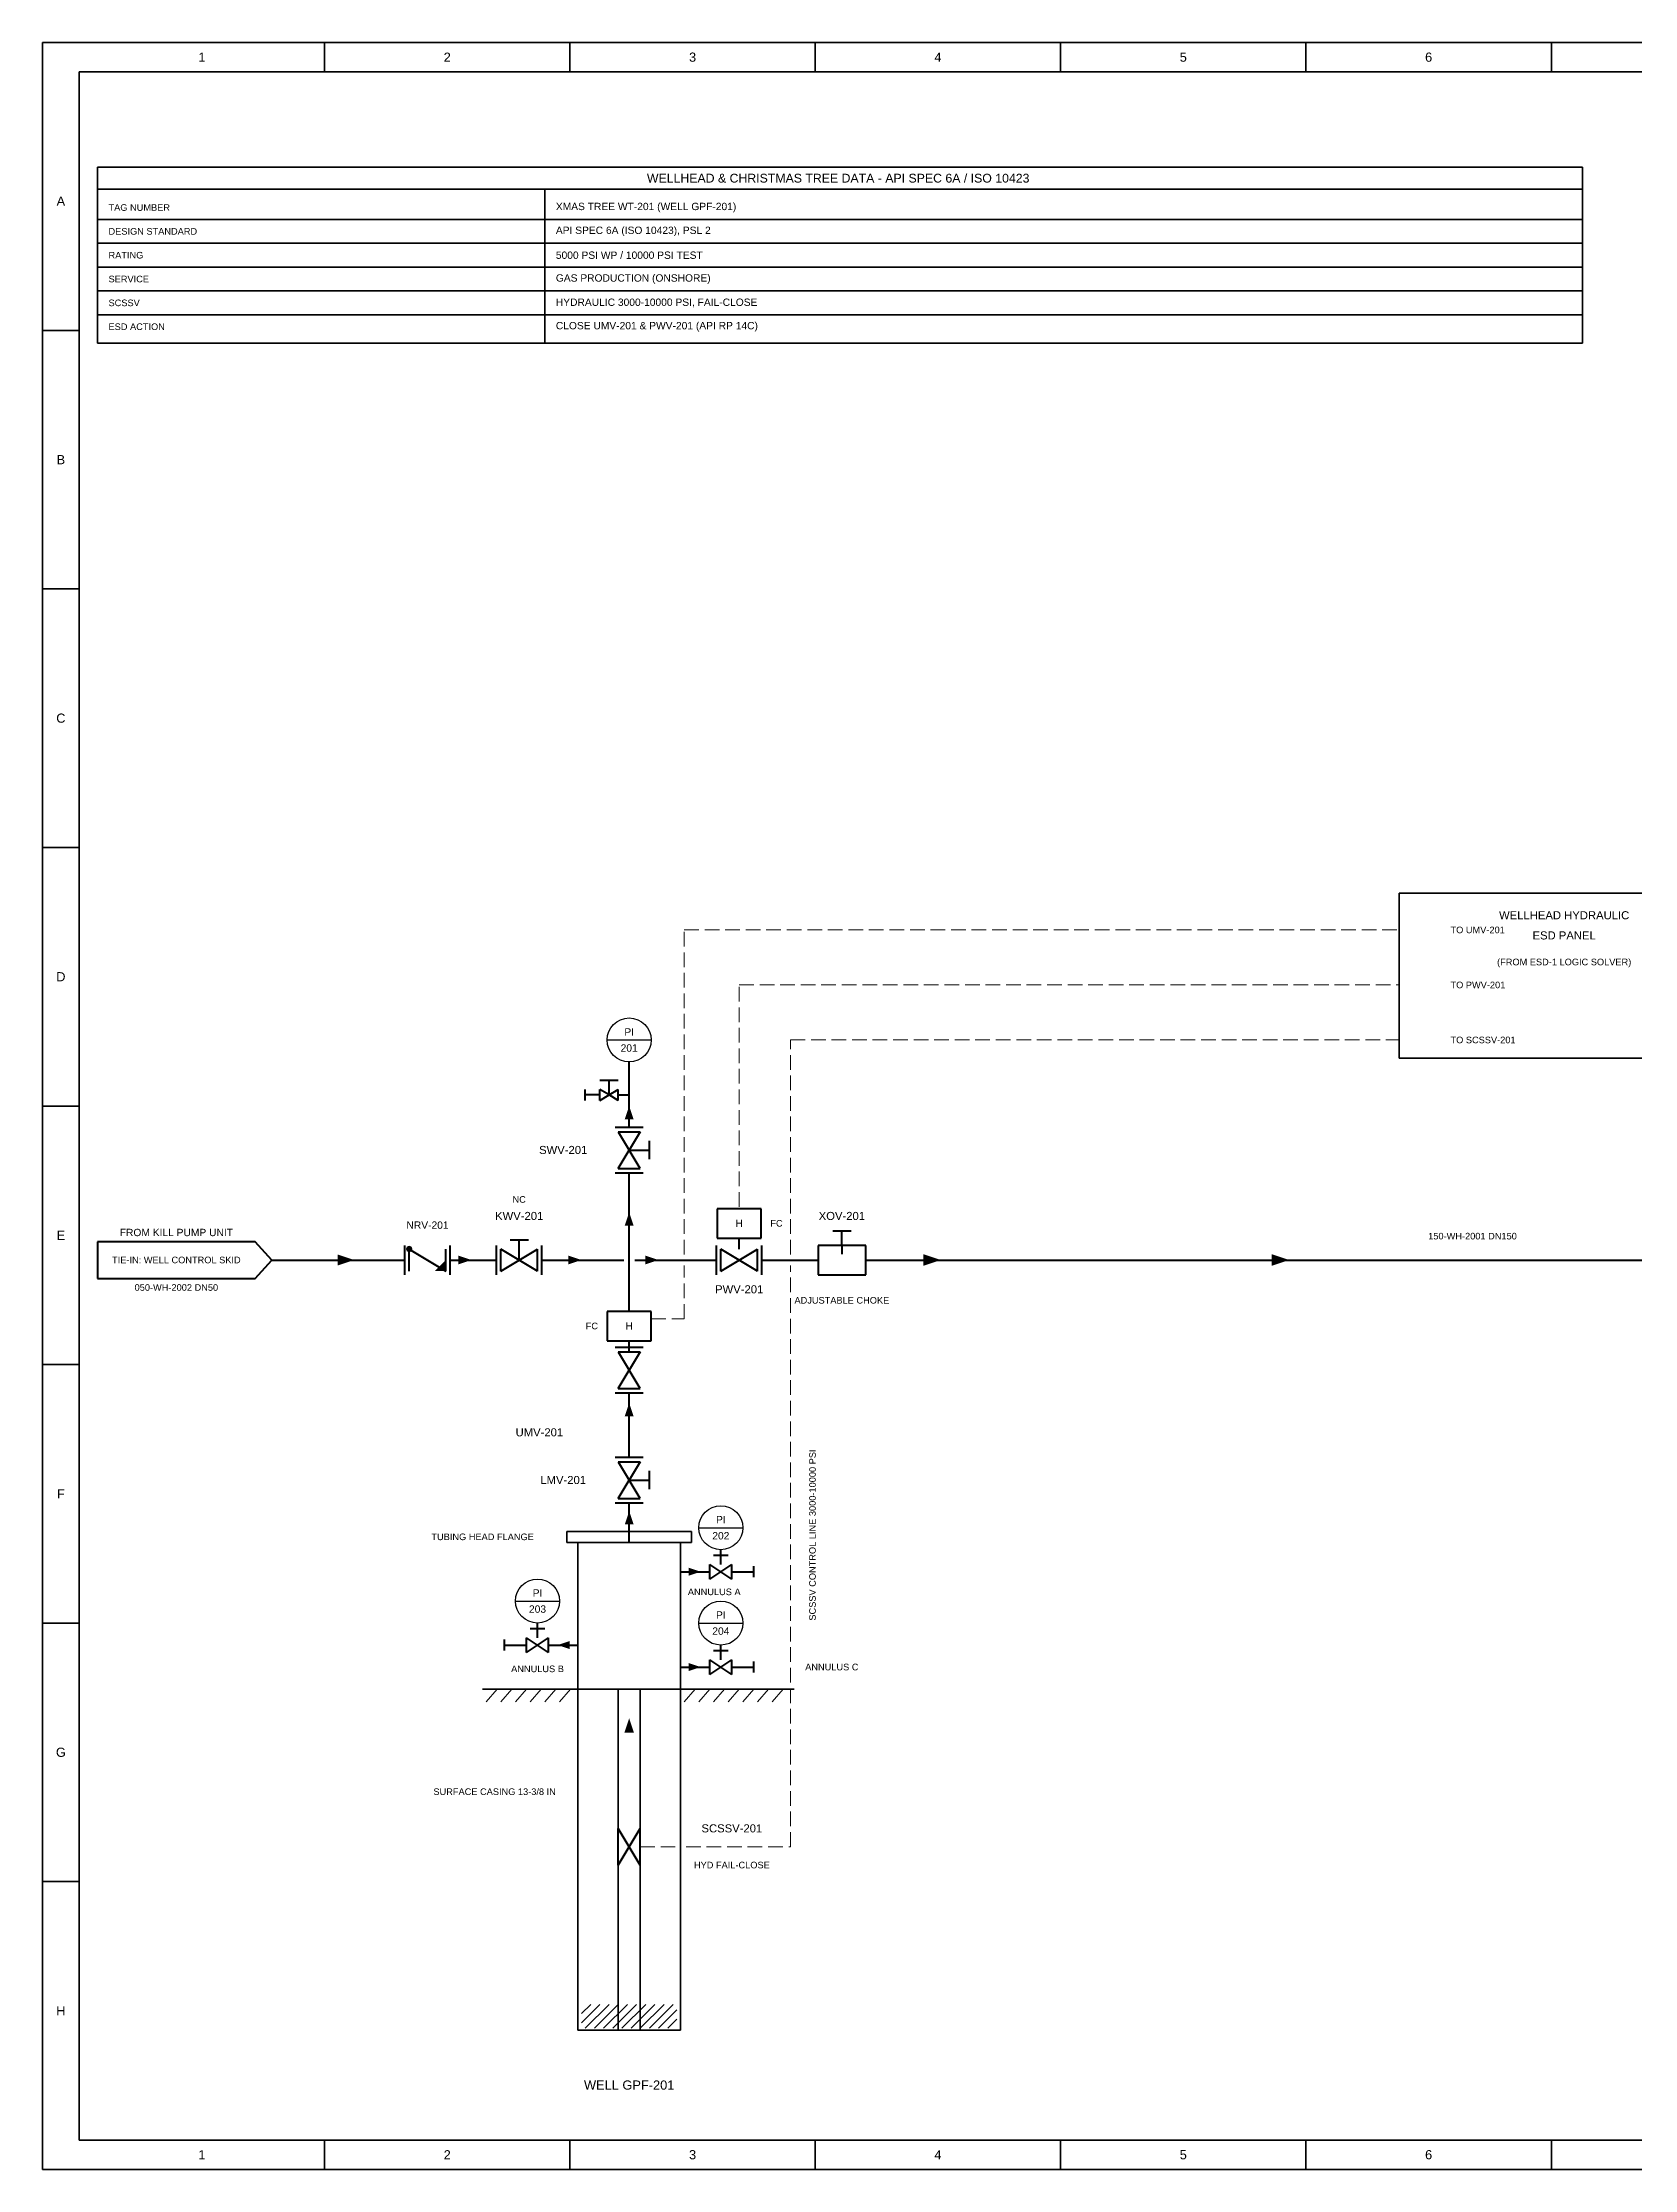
# Model space of a CAD drawing. Header units: millimetres. Extents: x 10 to 831, y 7 to 587.
# Drawn here: x 10 to 444, y 7 to 587 of the extents above; entities that cross this region are included whole.
import ezdxf

# ---------------------------------------------------------------- set-up
doc = ezdxf.new("R2010")
doc.units = ezdxf.units.MM
for name, color, linetype, lineweight in [('REF-EQUIP', 7, 'Continuous', 35), ('REF-FRAME', 7, 'Continuous', 35), ('REF-HATCH', 7, 'Continuous', 13), ('REF-PROC', 7, 'Continuous', 50), ('REF-SIG', 7, 'Continuous', 13), ('REF-SYM', 7, 'Continuous', 25), ('REF-TEXT', 7, 'Continuous', 18)]:
    doc.layers.add(name, color=color, linetype=linetype, lineweight=lineweight)
doc.styles.add('ARIAL', font='arial.ttf')

msp = doc.modelspace()

# ---------------------------------------------------------------- linework, layer by layer
at = {"layer": 'REF-EQUIP'}
for p, q in [((25, 553), (25, 505)), ((430, 553), (25, 553)), ((430, 505), (430, 553)), ((25, 547), (430, 547)), ((147, 505), (147, 547)), ((25, 538.75), (430, 538.75)), ((25, 532.25), (430, 532.25)), ((25, 525.75), (430, 525.75)), ((25, 519.25), (430, 519.25)), ((25, 512.75), (430, 512.75)), ((25, 505), (430, 505)), ((380, 355), (380, 310)), ((470, 355), (380, 355)), ((380, 310), (470, 310)), ((153, 178), (153, 181)), ((153, 181), (187, 181)), ((187, 178), (187, 181)), ((153, 178), (187, 178)), ((156, 178), (156, 138)), ((184, 178), (156, 178)), ((184, 138), (184, 178)), ((156, 45), (156, 138)), ((156, 138), (184, 138)), ((167, 100), (167, 138)), ((173, 100), (173, 138)), ((184, 45), (184, 138)), ((167, 45), (167, 90)), ((173, 45), (173, 90)), ((156, 45), (184, 45))]:
    msp.add_line(p, q, dxfattribs=at)
at = {"layer": 'REF-FRAME'}
for p, q in [((10, 587), (10, 7)), ((831, 587), (10, 587)), ((86.917, 579), (86.917, 587)), ((153.833, 579), (153.833, 587)), ((220.75, 579), (220.75, 587)), ((287.667, 579), (287.667, 587)), ((354.583, 579), (354.583, 587)), ((421.5, 579), (421.5, 587)), ((20, 579), (20, 15)), ((823, 579), (20, 579)), ((10, 508.5), (20, 508.5)), ((10, 438), (20, 438)), ((10, 367.5), (20, 367.5)), ((10, 297), (20, 297)), ((10, 226.5), (20, 226.5)), ((10, 156), (20, 156)), ((130, 138), (156, 138)), ((184, 138), (215, 138)), ((10, 85.5), (20, 85.5)), ((20, 15), (823, 15)), ((86.917, 7), (86.917, 15)), ((153.833, 7), (153.833, 15)), ((220.75, 7), (220.75, 15)), ((287.667, 7), (287.667, 15)), ((354.583, 7), (354.583, 15)), ((421.5, 7), (421.5, 15)), ((10, 7), (831, 7))]:
    msp.add_line(p, q, dxfattribs=at)
at = {"layer": 'REF-HATCH'}
for p, q in [((134, 138), (131, 134.5)), ((138, 138), (135, 134.5)), ((142, 138), (139, 134.5)), ((146, 138), (143, 134.5)), ((150, 138), (147, 134.5)), ((154, 138), (151, 134.5)), ((188, 138), (185, 134.5)), ((192, 138), (189, 134.5)), ((196, 138), (193, 134.5)), ((200, 138), (197, 134.5)), ((204, 138), (201, 134.5)), ((208, 138), (205, 134.5)), ((212, 138), (209, 134.5)), ((157, 47), (162, 52)), ((157, 49.5), (159.5, 52)), ((158, 45.5), (164.5, 52)), ((160.5, 45.5), (167, 52)), ((163, 45.5), (169.5, 52)), ((165.5, 45.5), (172, 52)), ((168, 45.5), (174.5, 52)), ((170.5, 45.5), (177, 52)), ((173, 45.5), (179.5, 52)), ((175.5, 45.5), (182, 52)), ((178, 45.5), (183, 50.5)), ((180.5, 45.5), (183, 48))]:
    msp.add_line(p, q, dxfattribs=at)
at = {"layer": 'REF-PROC'}
for p, q in [((170, 305), (170, 309)), ((162, 304), (167, 304)), ((164.5, 300), (164.5, 304)), ((170, 291.2), (170, 305)), ((158, 298.5), (158, 301.5)), ((162, 300), (158, 300)), ((162, 298.5), (162, 301.5)), ((164.5, 300), (162, 301.5)), ((162, 298.5), (164.5, 300)), ((164.5, 300), (167, 301.5)), ((167, 298.5), (164.5, 300)), ((167, 298.5), (167, 301.5)), ((167, 300), (170, 300)), ((166.2, 291.2), (173.8, 291.2)), ((167, 290), (170, 285)), ((167, 290), (173, 290)), ((173, 290), (170, 285)), ((167, 280), (170, 285)), ((170, 285), (175.5, 285)), ((173, 280), (170, 285)), ((175.5, 282.5), (175.5, 287.5)), ((166.2, 278.8), (173.8, 278.8)), ((167, 280), (173, 280)), ((170, 241), (170, 278.8)), ((194, 269), (194, 261)), ((206, 269), (194, 269)), ((206, 261), (206, 269)), ((194, 261), (206, 261)), ((200, 258), (200, 261)), ((225.5, 263), (230.5, 263)), ((228, 259), (228, 263)), ((25, 260), (25, 250)), ((68, 260), (25, 260)), ((72.5, 255), (68, 260)), ((108.8, 251), (108.8, 259)), ((110, 252), (110, 258)), ((110, 258), (120, 252)), ((120, 252), (120, 258)), ((121.2, 251), (121.2, 259)), ((133.8, 251), (133.8, 259)), ((135, 252), (135, 258)), ((140, 255), (135, 258)), ((137.5, 260.5), (142.5, 260.5)), ((140, 255), (140, 260.5)), ((140, 255), (145, 258)), ((145, 252), (145, 258)), ((146.2, 251), (146.2, 259)), ((193.8, 251), (193.8, 259)), ((195, 252), (195, 258)), ((200, 255), (195, 258)), ((200, 255), (205, 258)), ((205, 252), (205, 258)), ((206.2, 251), (206.2, 259)), ((221.5, 259), (221.5, 251)), ((234.5, 259), (221.5, 259)), ((228, 259), (228, 256.6)), ((234.5, 251), (234.5, 259)), ((25, 250), (68, 250)), ((68, 250), (72.5, 255)), ((72.5, 255), (108.8, 255)), ((121.2, 255), (133.8, 255)), ((135, 252), (140, 255)), ((145, 252), (140, 255)), ((146.2, 255), (168.5, 255)), ((171.5, 255), (193.8, 255)), ((195, 252), (200, 255)), ((205, 252), (200, 255)), ((206.2, 255), (221.5, 255)), ((221.5, 251), (234.5, 251)), ((234.5, 255), (585, 255)), ((164, 241), (164, 233)), ((176, 241), (164, 241)), ((176, 233), (176, 241)), ((164, 233), (176, 233)), ((170, 230), (170, 233)), ((170, 231.2), (170, 233)), ((166.2, 231.2), (173.8, 231.2)), ((167, 230), (170, 225)), ((167, 230), (173, 230)), ((173, 230), (170, 225)), ((167, 220), (170, 225)), ((173, 220), (170, 225)), ((166.2, 218.8), (173.8, 218.8)), ((167, 220), (173, 220)), ((170, 201.2), (170, 218.8)), ((166.2, 201.2), (173.8, 201.2)), ((167, 200), (170, 195)), ((167, 200), (173, 200)), ((173, 200), (170, 195)), ((175.5, 192.5), (175.5, 197.5)), ((167, 190), (170, 195)), ((170, 195), (175.5, 195)), ((173, 190), (170, 195)), ((166.2, 188.8), (173.8, 188.8)), ((167, 190), (173, 190)), ((170, 178), (170, 188.8)), ((193, 174.5), (197, 174.5)), ((195, 174.5), (195, 176)), ((195, 172), (195, 174.5)), ((184, 170), (192, 170)), ((192, 168), (192, 172)), ((195, 170), (192, 172)), ((192, 168), (195, 170)), ((195, 170), (198, 172)), ((198, 168), (195, 170)), ((198, 168), (198, 172)), ((198, 170), (204, 170)), ((204, 168.5), (204, 171.5)), ((136, 148.5), (136, 151.5)), ((142, 148), (142, 152)), ((145, 150), (142, 152)), ((143, 154.5), (147, 154.5)), ((145, 154.5), (145, 156)), ((145, 152), (145, 154.5)), ((145, 150), (148, 152)), ((148, 148), (148, 152)), ((136, 150), (142, 150)), ((142, 148), (145, 150)), ((148, 148), (145, 150)), ((148, 150), (156, 150)), ((192, 142), (192, 146)), ((195, 144), (192, 146)), ((193, 148.5), (197, 148.5)), ((195, 148.5), (195, 150)), ((195, 146), (195, 148.5)), ((195, 144), (198, 146)), ((198, 142), (198, 146)), ((204, 142.5), (204, 145.5)), ((184, 144), (192, 144)), ((192, 142), (195, 144)), ((198, 142), (195, 144)), ((198, 144), (204, 144)), ((167, 90), (167, 100)), ((170, 95), (167, 100)), ((170, 95), (173, 100)), ((173, 90), (173, 100)), ((167, 90), (170, 95)), ((173, 90), (170, 95))]:
    msp.add_line(p, q, dxfattribs=at)
for points in [[(170, 297), (168.8, 293.4), (171.2, 293.4)], [(170, 268), (168.8, 264.4), (171.2, 264.4)], [(95, 255), (90.5, 256.5), (90.5, 253.5)], [(110, 258), (109.364, 258.636), (109.1, 258)], [(110, 258), (109.1, 258), (109.364, 257.364)], [(110, 258), (110, 258.9), (109.364, 258.636)], [(110, 258), (109.364, 257.364), (110, 257.1)], [(110, 258), (110.636, 258.636), (110, 258.9)], [(110, 258), (110.9, 258), (110.636, 258.636)], [(110, 258), (110, 257.1), (110.636, 257.364)], [(110, 258), (110.636, 257.364), (110.9, 258)], [(127, 255), (123.4, 256.2), (123.4, 253.8)], [(157, 255), (153.4, 256.2), (153.4, 253.8)], [(178, 255), (174.4, 256.2), (174.4, 253.8)], [(255, 255), (250.2, 256.6), (250.2, 253.4)], [(350, 255), (345.2, 256.6), (345.2, 253.4)], [(120, 252), (117, 252), (120, 255)], [(170, 216), (168.8, 212.4), (171.2, 212.4)], [(170, 186.5), (168.8, 182.9), (171.2, 182.9)], [(189.5, 170), (186.2, 171.1), (186.2, 168.9)], [(150.5, 150), (153.8, 151.1), (153.8, 148.9)], [(189.5, 144), (186.2, 145.1), (186.2, 142.9)], [(170, 130), (168.7, 126.1), (171.3, 126.1)]]:
    msp.add_solid(points, dxfattribs=at)
at = {"layer": 'REF-SIG'}
for p, q in [((185, 345), (189, 345)), ((185, 340.5), (185, 344.5)), ((190.6, 345), (194.6, 345)), ((196.2, 345), (200.2, 345)), ((201.8, 345), (205.8, 345)), ((207.4, 345), (211.4, 345)), ((213, 345), (217, 345)), ((218.6, 345), (222.6, 345)), ((224.2, 345), (228.2, 345)), ((229.8, 345), (233.8, 345)), ((235.4, 345), (239.4, 345)), ((241, 345), (245, 345)), ((246.6, 345), (250.6, 345)), ((252.2, 345), (256.2, 345)), ((257.8, 345), (261.8, 345)), ((263.4, 345), (267.4, 345)), ((269, 345), (273, 345)), ((274.6, 345), (278.6, 345)), ((280.2, 345), (284.2, 345)), ((285.8, 345), (289.8, 345)), ((291.4, 345), (295.4, 345)), ((297, 345), (301, 345)), ((302.6, 345), (306.6, 345)), ((308.2, 345), (312.2, 345)), ((313.8, 345), (317.8, 345)), ((319.4, 345), (323.4, 345)), ((325, 345), (329, 345)), ((330.6, 345), (334.6, 345)), ((336.2, 345), (340.2, 345)), ((341.8, 345), (345.8, 345)), ((347.4, 345), (351.4, 345)), ((353, 345), (357, 345)), ((358.6, 345), (362.6, 345)), ((364.2, 345), (368.2, 345)), ((369.8, 345), (373.8, 345)), ((375.4, 345), (379.4, 345)), ((185, 334.9), (185, 338.9)), ((185, 329.3), (185, 333.3)), ((185, 323.7), (185, 327.7)), ((200, 330), (204, 330)), ((200, 325.5), (200, 329.5)), ((205.6, 330), (209.6, 330)), ((211.2, 330), (215.2, 330)), ((216.8, 330), (220.8, 330)), ((222.4, 330), (226.4, 330)), ((228, 330), (232, 330)), ((233.6, 330), (237.6, 330)), ((239.2, 330), (243.2, 330)), ((244.8, 330), (248.8, 330)), ((250.4, 330), (254.4, 330)), ((256, 330), (260, 330)), ((261.6, 330), (265.6, 330)), ((267.2, 330), (271.2, 330)), ((272.8, 330), (276.8, 330)), ((278.4, 330), (282.4, 330)), ((284, 330), (288, 330)), ((289.6, 330), (293.6, 330)), ((295.2, 330), (299.2, 330)), ((300.8, 330), (304.8, 330)), ((306.4, 330), (310.4, 330)), ((312, 330), (316, 330)), ((317.6, 330), (321.6, 330)), ((323.2, 330), (327.2, 330)), ((328.8, 330), (332.8, 330)), ((334.4, 330), (338.4, 330)), ((340, 330), (344, 330)), ((345.6, 330), (349.6, 330)), ((351.2, 330), (355.2, 330)), ((356.8, 330), (360.8, 330)), ((362.4, 330), (366.4, 330)), ((368, 330), (372, 330)), ((373.6, 330), (377.6, 330)), ((379.2, 330), (380, 330)), ((185, 318.1), (185, 322.1)), ((200, 319.9), (200, 323.9)), ((185, 312.5), (185, 316.5)), ((200, 314.3), (200, 318.3)), ((214, 312.5), (214, 315)), ((214, 315), (218, 315)), ((219.6, 315), (223.6, 315)), ((225.2, 315), (229.2, 315)), ((230.8, 315), (234.8, 315)), ((236.4, 315), (240.4, 315)), ((242, 315), (246, 315)), ((247.6, 315), (251.6, 315)), ((253.2, 315), (257.2, 315)), ((258.8, 315), (262.8, 315)), ((264.4, 315), (268.4, 315)), ((270, 315), (274, 315)), ((275.6, 315), (279.6, 315)), ((281.2, 315), (285.2, 315)), ((286.8, 315), (290.8, 315)), ((292.4, 315), (296.4, 315)), ((298, 315), (302, 315)), ((303.6, 315), (307.6, 315)), ((309.2, 315), (313.2, 315)), ((314.8, 315), (318.8, 315)), ((320.4, 315), (324.4, 315)), ((326, 315), (330, 315)), ((331.6, 315), (335.6, 315)), ((337.2, 315), (341.2, 315)), ((342.8, 315), (346.8, 315)), ((348.4, 315), (352.4, 315)), ((354, 315), (358, 315)), ((359.6, 315), (363.6, 315)), ((365.2, 315), (369.2, 315)), ((370.8, 315), (374.8, 315)), ((376.4, 315), (380, 315)), ((185, 306.9), (185, 310.9)), ((200, 308.7), (200, 312.7)), ((214, 306.9), (214, 310.9)), ((185, 301.3), (185, 305.3)), ((200, 303.1), (200, 307.1)), ((214, 301.3), (214, 305.3)), ((185, 295.7), (185, 299.7)), ((200, 297.5), (200, 301.5)), ((200, 291.9), (200, 295.9)), ((214, 295.7), (214, 299.7)), ((185, 290.1), (185, 294.1)), ((200, 286.3), (200, 290.3)), ((214, 290.1), (214, 294.1)), ((185, 284.5), (185, 288.5)), ((200, 280.7), (200, 284.7)), ((214, 284.5), (214, 288.5)), ((185, 278.9), (185, 282.9)), ((200, 275.1), (200, 279.1)), ((214, 278.9), (214, 282.9)), ((185, 273.3), (185, 277.3)), ((200, 269.5), (200, 273.5)), ((214, 273.3), (214, 277.3)), ((185, 267.7), (185, 271.7)), ((214, 267.7), (214, 271.7)), ((185, 262.1), (185, 266.1)), ((214, 262.1), (214, 266.1)), ((185, 256.5), (185, 260.5)), ((214, 256.5), (214, 260.5)), ((185, 250.2), (185, 253.5)), ((214, 251.8), (214, 253.5)), ((214, 246.2), (214, 250.2)), ((185, 244.6), (185, 248.6)), ((214, 240.6), (214, 244.6)), ((176, 239), (180, 239)), ((181.6, 239), (185, 239)), ((185, 239), (185, 243)), ((214, 235), (214, 239)), ((214, 229.4), (214, 233.4)), ((214, 223.8), (214, 227.8)), ((214, 218.2), (214, 222.2)), ((214, 212.6), (214, 216.6)), ((214, 207), (214, 211)), ((214, 201.4), (214, 205.4)), ((214, 195.8), (214, 199.8)), ((214, 190.2), (214, 194.2)), ((214, 184.6), (214, 188.6)), ((214, 179), (214, 183)), ((214, 173.4), (214, 177.4)), ((214, 167.8), (214, 171.8)), ((214, 162.2), (214, 166.2)), ((214, 156.6), (214, 160.6)), ((214, 151), (214, 155)), ((214, 145.4), (214, 149.4)), ((214, 139.8), (214, 143.8)), ((214, 134.2), (214, 138.2)), ((214, 128.6), (214, 132.6)), ((214, 123), (214, 127)), ((214, 117.4), (214, 121.4)), ((214, 111.8), (214, 115.8)), ((214, 106.2), (214, 110.2)), ((214, 100.6), (214, 104.6)), ((214, 95), (214, 99)), ((173, 95), (177, 95)), ((178.6, 95), (182.5, 95)), ((185.5, 95), (189.5, 95)), ((191.1, 95), (195.1, 95)), ((196.7, 95), (200.7, 95)), ((202.3, 95), (206.3, 95)), ((207.9, 95), (211.9, 95)), ((213.5, 95), (214, 95))]:
    msp.add_line(p, q, dxfattribs=at)
at = {"layer": 'REF-SYM'}
for p, q in [((164, 315), (176, 315)), ((189, 182), (201, 182)), ((139, 162), (151, 162)), ((189, 156), (201, 156))]:
    msp.add_line(p, q, dxfattribs=at)
for centre in [(170, 315), (195, 182), (145, 162), (195, 156)]:
    msp.add_circle(centre, 6, dxfattribs=at)

# ---------------------------------------------------------------- texts
at = {"layer": 'REF-TEXT', "style": 'ARIAL'}
for s, insert, char_height, attachment_point in [('1', (53.458, 583), 2.5, 5), ('2', (120.375, 583), 2.5, 5), ('3', (187.292, 583), 2.5, 5), ('4', (254.208, 583), 2.5, 5), ('5', (321.125, 583), 2.5, 5), ('6', (388.042, 583), 2.5, 5), ('WELLHEAD & CHRISTMAS TREE DATA - API SPEC 6A / ISO 10423', (227, 550), 2.4, 5), ('A', (15, 543.75), 2.5, 5), ('TAG NUMBER', (28, 542), 1.8, 4), ('XMAS TREE WT-201 (WELL GPF-201)', (150, 542), 2, 4), ('DESIGN STANDARD', (28, 535.5), 1.8, 4), ('API SPEC 6A (ISO 10423), PSL 2', (150, 535.5), 2, 4), ('RATING', (28, 529), 1.8, 4), ('5000 PSI WP / 10000 PSI TEST', (150, 529), 2, 4), ('SERVICE', (28, 522.5), 1.8, 4), ('GAS PRODUCTION (ONSHORE)', (150, 522.5), 2, 4), ('SCSSV', (28, 516), 1.8, 4), ('HYDRAULIC 3000-10000 PSI, FAIL-CLOSE', (150, 516), 2, 4), ('ESD ACTION', (28, 509.5), 1.8, 4), ('CLOSE UMV-201 & PWV-201 (API RP 14C)', (150, 509.5), 2, 4), ('B', (15, 473.25), 2.5, 5), ('C', (15, 402.75), 2.5, 5), ('WELLHEAD HYDRAULIC', (425, 349), 2.2, 5), ('TO UMV-201', (394, 345), 1.8, 4), ('ESD PANEL', (425, 343.5), 2.2, 5), ('(FROM ESD-1 LOGIC SOLVER)', (425, 336), 1.8, 5), ('D', (15, 332.25), 2.5, 5), ('TO PWV-201', (394, 330), 1.8, 4), ('201', (170, 312.8), 2, 5), ('PI', (170, 317.2), 2, 5), ('TO SCSSV-201', (394, 315), 1.8, 4), ('SWV-201', (152, 285), 2.2, 5), ('KWV-201', (140, 267), 2.2, 5), ('NC', (140, 271.5), 1.8, 5), ('XOV-201', (228, 267), 2.2, 5), ('E', (15, 261.75), 2.5, 5), ('FROM KILL PUMP UNIT', (46.5, 262.5), 2, 5), ('NRV-201', (115, 264.5), 2, 5), ('H', (200, 265), 2, 5), ('FC', (208.5, 265), 1.8, 4), ('150-WH-2001 DN150', (400, 261.5), 1.8, 5), ('TIE-IN: WELL CONTROL SKID', (46.5, 255), 1.8, 5), ('050-WH-2002 DN50', (46.5, 247.5), 1.8, 5), ('PWV-201', (200, 247), 2.2, 5), ('ADJUSTABLE CHOKE', (228, 244), 1.8, 5), ('FC', (161.5, 237), 1.8, 6), ('H', (170, 237), 2, 5), ('UMV-201', (152, 208), 2.2, 6), ('F', (15, 191.25), 2.5, 5), ('LMV-201', (152, 195), 2.2, 5), ('TUBING HEAD FLANGE', (144, 179.5), 1.8, 6), ('202', (195, 179.8), 2, 5), ('PI', (195, 184.2), 2, 5), ('PI', (145, 164.2), 2, 5), ('ANNULUS A', (186, 164.5), 1.8, 4), ('203', (145, 159.8), 2, 5), ('PI', (195, 158.2), 2, 5), ('204', (195, 153.8), 2, 5), ('ANNULUS B', (145, 143.5), 1.8, 5), ('ANNULUS C', (218, 144), 1.8, 4), ('G', (15, 120.75), 2.5, 5), ('SURFACE CASING 13-3/8 IN', (150, 110), 1.8, 6), ('SCSSV-201', (198, 100), 2.2, 5), ('HYD FAIL-CLOSE', (198, 90), 1.8, 5), ('H', (15, 50.25), 2.5, 5), ('WELL GPF-201', (170, 30), 2.5, 5), ('1', (53.458, 11), 2.5, 5), ('2', (120.375, 11), 2.5, 5), ('3', (187.292, 11), 2.5, 5), ('4', (254.208, 11), 2.5, 5), ('5', (321.125, 11), 2.5, 5), ('6', (388.042, 11), 2.5, 5)]:
    msp.add_mtext(s, dxfattribs=dict(at, insert=insert, char_height=char_height, attachment_point=attachment_point))
at = {"layer": 'REF-TEXT', "insert": (220, 180), "char_height": 1.8, "attachment_point": 5, "rotation": 90, "style": 'ARIAL'}
msp.add_mtext('SCSSV CONTROL LINE 3000-10000 PSI', dxfattribs=at)

doc.saveas('drawing.dxf')
